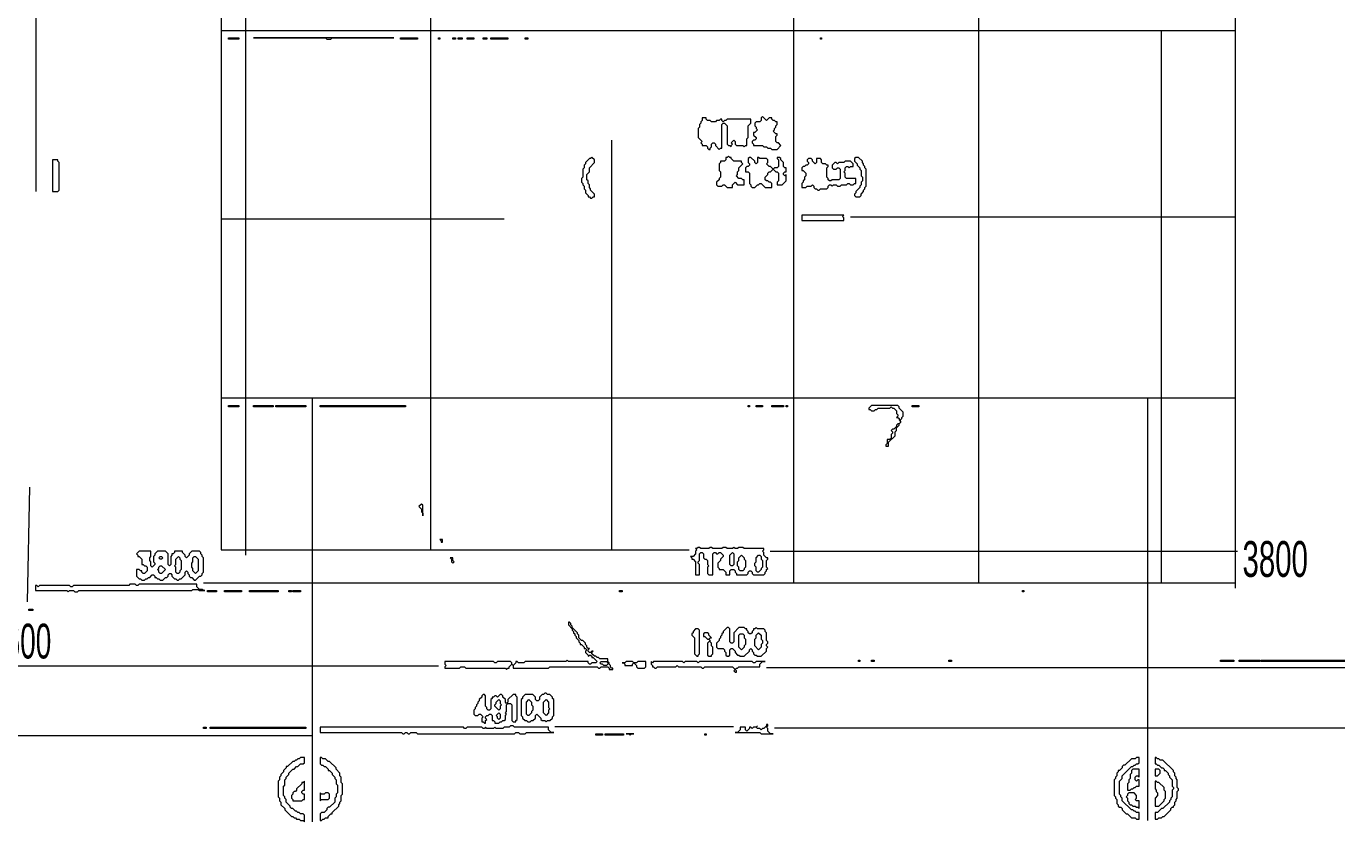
# Model space of a CAD drawing. Header units: millimetres. Extents: x 4 to 412, y 4 to 290.
# Drawn here: x 169.3 to 256.7, y 52.4 to 105.4 of the extents above; entities that cross this region are included whole.
import ezdxf

# ---------------------------------------------------------------- set-up
doc = ezdxf.new("R2010")
doc.units = ezdxf.units.MM
for name, color, linetype, lineweight in [('OCR_TEXT', 6, 'Continuous', 0), ('TRACE_STRAIGHT', 5, 'Continuous', 0), ('TRACE_TEXT_SYMBOL', 6, 'Continuous', 0)]:
    doc.layers.add(name, color=color, linetype=linetype, lineweight=lineweight)
doc.styles.add('wqy-unicode', font='wqy-unicode.lff')

msp = doc.modelspace()

# ---------------------------------------------------------------- linework, layer by layer
at = {"layer": 'TRACE_STRAIGHT', "color": 5}
for p, q in [((169.92, 127.07), (169.92, 94.405)), ((183.902, 127.07), (183.902, 70.146)), ((220.471, 127.137), (220.471, 68.302)), ((232.824, 127.137), (232.824, 68.302)), ((249.934, 127.137), (249.934, 67.958)), ((182.281, 119.046), (182.281, 70.497)), ((196.256, 119.101), (196.256, 70.497)), ((182.281, 105.151), (249.934, 105.151)), ((245.005, 105.151), (245.005, 68.302)), ((208.329, 97.821), (208.329, 70.497)), ((224.278, 92.708), (249.934, 92.708)), ((182.281, 92.581), (201.162, 92.581)), ((182.281, 80.643), (249.934, 80.643)), ((188.348, 80.643), (188.348, 52.369)), ((244.083, 80.643), (244.083, 52.457)), ((169.356, 67.037), (169.521, 74.696)), ((182.281, 70.497), (213.506, 70.497)), ((218.908, 70.423), (250.095, 70.423)), ((181.104, 68.302), (249.934, 68.302)), ((149.752, 62.771), (196.779, 62.771)), ((218.662, 62.658), (295.754, 62.658)), ((204.541, 58.723), (216.473, 58.723)), ((219.209, 58.638), (322.624, 58.638)), ((80.831, 58.114), (188.348, 58.114))]:
    msp.add_line(p, q, dxfattribs=at)
at = {"layer": 'TRACE_TEXT_SYMBOL', "color": 6}
for points in [[(182.768, 104.651), (183.468, 104.651), (183.468, 104.564), (182.768, 104.564)], [(184.432, 104.651), (189.248, 104.651), (189.336, 104.564), (189.598, 104.564), (189.686, 104.651), (193.802, 104.651)], [(194.24, 104.651), (195.378, 104.651), (195.378, 104.564), (194.24, 104.564)], [(196.779, 104.651), (196.867, 104.651), (196.867, 104.564), (196.779, 104.564)], [(197.743, 104.651), (197.918, 104.651), (197.918, 104.564), (197.743, 104.564)], [(198.093, 104.651), (198.356, 104.651), (198.356, 104.564), (198.093, 104.564)], [(198.706, 104.651), (199.144, 104.651), (199.144, 104.564), (198.706, 104.564)], [(199.757, 104.651), (200.02, 104.651), (200.02, 104.564), (199.757, 104.564)], [(200.282, 104.651), (201.421, 104.651), (201.421, 104.564), (200.282, 104.564)], [(202.559, 104.651), (202.735, 104.651), (202.735, 104.564), (202.559, 104.564)], [(222.264, 104.651), (222.351, 104.651), (222.351, 104.564), (222.264, 104.564)], [(218.41, 99.397), (218.323, 99.309), (218.323, 99.134), (218.235, 99.047), (217.972, 99.047), (217.885, 98.959), (217.885, 98.784), (217.972, 98.696), (217.972, 98.609), (218.06, 98.521), (217.885, 98.346), (217.797, 98.346), (217.797, 98.171), (217.972, 97.996), (217.972, 97.908), (217.885, 97.821), (217.797, 97.821), (217.71, 97.733), (217.71, 97.645), (217.797, 97.558), (217.797, 97.47), (218.41, 97.47), (218.498, 97.383), (218.673, 97.383), (218.761, 97.295), (218.936, 97.295), (219.023, 97.207), (219.374, 97.207), (219.636, 97.47), (219.461, 97.645), (219.374, 97.645), (219.286, 97.733), (219.286, 98.083), (219.374, 98.171), (219.374, 98.258), (219.286, 98.258), (219.111, 98.434), (219.199, 98.521), (219.199, 98.609), (219.286, 98.696), (219.286, 98.784), (219.374, 98.871), (219.374, 99.047), (219.286, 99.047), (219.199, 99.134), (219.111, 99.134), (219.023, 99.222), (219.023, 99.309), (218.848, 99.309), (218.673, 99.134)], [(171.033, 96.507), (171.033, 94.405), (171.383, 94.405), (171.471, 94.493), (171.471, 96.332), (171.383, 96.419), (171.383, 96.507)], [(207.026, 96.682), (206.938, 96.594), (206.851, 96.594), (206.588, 96.332), (206.588, 96.244), (206.5, 96.157), (206.5, 95.981), (206.413, 95.894), (206.413, 95.368), (206.325, 95.281), (206.325, 95.018), (206.413, 94.931), (206.413, 94.843), (206.5, 94.755), (206.5, 94.58), (206.588, 94.493), (206.588, 94.318), (206.763, 94.142), (206.763, 94.055), (206.851, 94.055), (206.938, 93.967), (207.026, 93.967), (207.113, 94.055), (207.201, 94.055), (207.201, 94.23), (206.938, 94.493), (206.938, 94.58), (206.851, 94.668), (206.851, 94.843), (206.763, 94.931), (206.763, 95.106), (206.675, 95.193), (206.675, 95.544), (206.851, 95.719), (206.851, 95.981), (207.201, 96.332), (207.201, 96.507)], [(216.133, 96.77), (216.046, 96.682), (215.958, 96.682), (215.958, 96.507), (215.871, 96.419), (215.608, 96.419), (215.608, 96.332), (215.52, 96.244), (215.52, 95.806), (215.608, 95.719), (215.608, 95.368), (215.52, 95.281), (215.52, 95.193), (215.345, 95.018), (215.345, 94.843), (215.433, 94.755), (215.696, 94.755), (215.783, 94.843), (215.871, 94.843), (216.046, 94.668), (216.396, 94.668), (216.396, 94.843), (216.571, 95.018), (216.746, 94.843), (217.184, 94.843), (217.184, 95.193), (217.097, 95.193), (217.009, 95.281), (216.834, 95.281), (216.659, 95.456), (216.746, 95.544), (216.746, 95.719), (216.834, 95.806), (216.834, 95.981), (217.097, 96.244), (217.009, 96.332), (217.009, 96.419), (216.484, 96.419), (216.309, 96.594), (216.309, 96.682), (216.221, 96.682)], [(224.628, 96.682), (224.541, 96.594), (224.541, 96.419), (224.716, 96.244), (224.716, 96.157), (224.891, 95.981), (224.891, 95.894), (224.978, 95.806), (224.978, 95.456), (225.066, 95.368), (225.066, 95.106), (224.978, 95.018), (224.978, 94.843), (224.891, 94.755), (224.891, 94.668), (224.628, 94.405), (224.628, 94.318), (224.541, 94.23), (224.541, 94.142), (224.628, 94.055), (224.891, 94.055), (224.978, 94.142), (224.978, 94.23), (225.154, 94.405), (225.154, 94.493), (225.241, 94.58), (225.241, 94.668), (225.329, 94.755), (225.329, 95.894), (225.241, 95.981), (225.241, 96.069), (225.154, 96.157), (225.154, 96.244), (225.066, 96.332), (225.066, 96.419), (224.803, 96.682)], [(221.038, 92.829), (221.038, 92.478), (223.84, 92.478), (223.84, 92.654), (223.752, 92.741), (223.84, 92.829)], [(182.768, 80.131), (183.468, 80.131), (183.468, 80.043), (182.768, 80.043)], [(184.432, 80.131), (185.745, 80.131), (185.745, 80.043), (184.432, 80.043)], [(185.92, 80.131), (187.934, 80.131), (187.934, 80.043), (185.92, 80.043)], [(188.898, 80.131), (194.59, 80.131), (194.59, 80.043), (188.898, 80.043)], [(217.447, 80.131), (217.535, 80.131), (217.535, 80.043), (217.447, 80.043)], [(217.972, 80.131), (218.41, 80.131), (218.41, 80.043), (217.972, 80.043)], [(219.023, 80.131), (219.812, 80.131), (219.812, 80.043), (219.023, 80.043)], [(219.987, 80.131), (220.074, 80.131), (220.074, 80.043), (219.987, 80.043)], [(225.679, 80.131), (225.504, 79.955), (225.504, 79.868), (225.591, 79.868), (225.679, 79.78), (225.854, 79.78), (225.942, 79.868), (226.029, 79.868), (226.117, 79.955), (226.905, 79.955), (226.993, 80.043), (227.08, 79.955), (227.168, 79.955), (227.343, 79.78), (227.343, 79.605), (227.431, 79.517), (227.431, 79.43), (227.343, 79.342), (227.431, 79.342), (227.518, 79.255), (227.518, 79.167), (227.606, 79.08), (227.606, 78.992), (227.518, 78.904), (227.431, 78.904), (227.343, 78.817), (227.343, 78.729), (227.168, 78.554), (227.08, 78.554), (226.993, 78.467), (227.08, 78.379), (227.08, 78.291), (226.993, 78.204), (226.993, 77.941), (226.905, 77.854), (226.73, 77.854), (226.73, 77.591), (226.642, 77.503), (226.642, 77.416), (226.817, 77.416), (226.817, 77.678), (227.255, 78.116), (227.255, 78.379), (227.343, 78.467), (227.343, 78.642), (227.518, 78.817), (227.518, 78.904), (227.606, 78.992), (227.606, 79.167), (227.693, 79.255), (227.693, 79.342), (227.781, 79.43), (227.781, 79.693), (227.518, 79.955), (227.518, 80.043), (227.431, 80.131)], [(228.394, 80.131), (228.832, 80.131), (228.832, 80.043), (228.394, 80.043)], [(195.641, 73.562), (195.466, 73.387), (195.641, 73.212), (195.641, 73.037), (195.729, 72.949), (195.729, 72.774), (195.729, 73.475)], [(196.867, 71.198), (196.955, 71.11), (196.955, 71.023), (197.042, 71.023), (197.042, 71.198)], [(178.126, 69.972), (178.214, 70.059), (178.301, 70.059), (178.389, 69.972), (178.301, 69.884), (178.214, 69.884)], [(179.44, 70.059), (179.527, 69.972), (179.527, 69.884), (179.615, 69.797), (179.615, 69.184), (179.527, 69.096), (179.527, 69.009), (179.44, 68.921), (179.352, 68.921), (179.265, 69.009), (179.265, 69.359), (179.177, 69.446), (179.265, 69.534), (179.265, 69.884)], [(180.403, 69.972), (180.491, 70.059), (180.578, 70.059), (180.753, 69.884), (180.753, 69.096), (180.578, 68.921), (180.403, 69.096), (180.403, 69.271), (180.316, 69.359), (180.316, 69.622), (180.403, 69.709)], [(197.568, 69.972), (197.655, 69.884), (197.655, 69.709), (197.743, 69.622), (197.83, 69.709), (197.743, 69.797), (197.743, 69.972)], [(216.396, 70.322), (216.484, 70.235), (216.484, 69.534), (216.396, 69.446), (216.309, 69.446), (216.221, 69.534), (216.221, 70.147)], [(217.009, 70.147), (217.184, 69.972), (217.184, 69.884), (217.272, 69.797), (217.272, 69.359), (217.184, 69.271), (217.184, 69.184), (217.097, 69.096), (216.922, 69.096), (216.834, 69.184), (216.834, 69.359), (216.746, 69.446), (216.746, 69.709), (216.834, 69.797), (216.834, 69.972)], [(218.148, 70.147), (218.235, 70.147), (218.323, 70.059), (218.323, 69.884), (218.41, 69.797), (218.41, 69.359), (218.323, 69.271), (218.323, 69.184), (218.148, 69.009), (218.06, 69.009), (217.972, 69.096), (217.972, 69.359), (217.885, 69.446), (217.885, 69.622), (217.972, 69.709), (217.972, 69.972)], [(178.126, 69.359), (178.214, 69.446), (178.301, 69.446), (178.564, 69.184), (178.301, 68.921), (178.214, 68.921), (178.126, 69.009), (178.126, 69.096), (178.039, 69.184), (178.126, 69.271)], [(176.2, 68.22), (176.112, 68.133), (172.434, 68.133), (172.346, 68.045), (172.259, 68.045), (172.171, 68.133), (170.157, 68.133), (170.069, 68.045), (169.982, 68.133), (169.894, 68.133), (169.894, 67.783), (171.996, 67.783), (172.084, 67.695), (172.171, 67.783), (172.434, 67.783), (172.521, 67.695), (172.697, 67.695), (172.784, 67.783), (180.316, 67.783), (180.403, 67.87), (180.753, 67.87), (180.841, 67.783), (181.191, 67.783), (181.104, 67.783), (181.016, 67.87), (180.841, 67.87), (180.666, 68.045), (180.666, 68.22), (176.813, 68.22), (176.725, 68.133), (176.637, 68.133), (176.55, 68.22)], [(181.366, 67.783), (181.979, 67.783), (181.979, 67.695), (181.366, 67.695)], [(182.505, 67.783), (183.643, 67.783), (183.643, 67.695), (182.505, 67.695)], [(184.169, 67.783), (186.095, 67.783), (186.095, 67.695), (184.169, 67.695)], [(186.796, 67.783), (186.971, 67.783), (186.971, 67.695), (186.796, 67.695)], [(187.059, 67.783), (187.584, 67.783), (187.584, 67.695), (187.059, 67.695)], [(208.865, 67.783), (209.04, 67.783), (209.04, 67.695), (208.865, 67.695)], [(235.75, 67.783), (235.838, 67.783), (235.838, 67.695), (235.75, 67.695)], [(169.456, 66.556), (169.719, 66.556), (169.719, 66.469), (169.456, 66.469)], [(213.944, 65.243), (213.769, 65.068), (213.769, 64.98), (213.681, 64.893), (213.681, 64.805), (213.856, 64.63), (213.856, 63.579), (214.032, 63.404), (214.119, 63.404), (214.119, 63.491), (214.207, 63.579), (214.207, 65.155), (214.119, 65.243)], [(214.557, 64.98), (214.47, 64.893), (214.47, 64.717), (214.557, 64.717), (214.732, 64.542), (214.82, 64.542), (214.907, 64.455), (214.732, 64.28), (214.732, 63.491), (214.82, 63.404), (214.995, 63.404), (214.995, 63.491), (215.083, 63.579), (215.083, 64.017), (214.995, 64.104), (214.995, 64.28), (214.907, 64.367), (214.907, 64.455), (214.82, 64.542), (214.907, 64.63), (214.995, 64.63), (214.82, 64.805), (214.82, 64.893), (214.732, 64.98)], [(216.834, 64.805), (216.922, 64.893), (217.097, 64.893), (217.184, 64.805), (217.184, 64.63), (217.272, 64.542), (217.272, 64.192), (217.184, 64.104), (217.184, 64.017), (217.009, 63.842), (216.834, 64.017)], [(218.148, 64.98), (218.323, 64.805), (218.323, 64.542), (218.41, 64.455), (218.41, 64.28), (218.323, 64.192), (218.323, 64.017), (218.148, 63.842), (217.885, 64.104), (217.885, 64.542), (217.972, 64.63), (217.972, 64.805)], [(207.551, 62.966), (207.639, 63.054), (207.989, 63.054), (208.077, 62.966), (208.077, 62.878), (207.989, 62.791), (207.814, 62.791), (207.726, 62.878), (207.639, 62.878)], [(209.303, 63.054), (209.215, 62.966), (209.04, 62.966), (209.127, 62.966), (209.215, 62.878), (209.215, 62.791), (209.74, 62.791), (209.74, 62.878), (209.828, 62.966), (210.003, 62.791), (210.003, 62.703), (210.091, 62.616), (210.529, 62.616), (210.616, 62.703), (210.616, 63.054), (210.091, 63.054), (210.003, 62.966), (209.828, 62.966), (209.74, 63.054)], [(210.967, 63.054), (210.967, 62.878), (211.054, 62.791), (211.054, 62.703), (211.142, 62.703), (211.229, 62.616), (211.317, 62.616), (211.404, 62.703), (212.63, 62.703), (212.718, 62.791), (212.806, 62.703), (214.294, 62.703), (214.382, 62.616), (214.47, 62.616), (214.557, 62.703), (216.396, 62.703), (216.571, 62.528), (216.484, 62.44), (216.571, 62.353), (216.659, 62.353), (216.659, 62.44), (216.571, 62.528), (216.659, 62.616), (216.746, 62.616), (216.834, 62.703), (218.235, 62.703), (218.235, 62.878), (218.41, 63.054), (218.585, 63.054), (217.972, 63.054), (217.885, 62.966), (217.797, 62.966), (217.71, 63.054), (214.207, 63.054), (214.119, 62.966), (214.032, 63.054), (213.243, 63.054), (213.156, 62.966), (213.068, 63.054), (211.142, 63.054), (211.054, 62.966)], [(224.803, 63.141), (224.891, 63.141), (224.891, 63.054), (224.803, 63.054)], [(225.679, 63.141), (225.854, 63.141), (225.854, 63.054), (225.679, 63.054)], [(230.846, 63.141), (231.021, 63.141), (231.021, 63.054), (230.846, 63.054)], [(248.974, 63.141), (249.85, 63.141), (249.85, 63.054), (248.974, 63.054)], [(250.2, 63.141), (251.601, 63.141), (251.601, 63.054), (250.2, 63.054)], [(251.689, 63.141), (281.114, 63.141), (281.114, 63.054), (251.689, 63.054)], [(200.808, 60.514), (200.895, 60.426), (200.895, 60.251), (200.983, 60.164), (200.895, 60.076), (200.895, 59.901), (200.808, 59.813), (200.545, 60.076), (200.545, 60.164), (200.633, 60.251), (200.633, 60.339)], [(203.873, 60.952), (203.785, 60.864), (203.698, 60.864), (203.523, 60.689), (203.523, 60.514), (203.435, 60.426), (203.348, 60.426), (203.26, 60.514), (203.26, 60.689), (203.085, 60.864), (202.559, 60.864), (202.384, 60.689), (202.384, 60.601), (202.297, 60.514), (202.297, 59.463), (202.384, 59.375), (202.384, 59.288), (202.559, 59.113), (202.647, 59.113), (202.735, 59.025), (202.91, 59.025), (202.997, 59.113), (203.085, 59.113), (203.26, 59.288), (203.26, 59.463), (203.348, 59.551), (203.61, 59.288), (203.61, 59.2), (203.698, 59.113), (203.873, 59.113), (203.961, 59.025), (204.048, 59.113), (204.223, 59.113), (204.398, 59.288), (204.398, 59.375), (204.486, 59.463), (204.486, 60.514), (204.398, 60.601), (204.398, 60.689), (204.223, 60.864), (204.048, 60.864), (203.961, 60.952)], [(202.822, 60.514), (202.997, 60.339), (202.997, 60.164), (203.085, 60.076), (203.085, 59.813), (202.997, 59.726), (202.997, 59.638), (202.822, 59.463), (202.735, 59.463), (202.647, 59.551), (202.647, 60.339)], [(203.961, 60.514), (204.136, 60.339), (204.136, 59.988), (204.223, 59.901), (204.136, 59.813), (204.136, 59.638), (203.961, 59.463), (203.785, 59.638), (203.785, 60.339)], [(200.808, 59.638), (200.895, 59.551), (200.895, 59.288), (200.808, 59.2), (200.72, 59.288), (200.72, 59.375), (200.633, 59.463)], [(181.104, 58.675), (181.279, 58.675), (181.279, 58.587), (181.104, 58.587)], [(181.542, 58.675), (187.934, 58.675), (187.934, 58.587), (181.542, 58.587)], [(201.596, 58.762), (201.509, 58.675), (201.158, 58.675), (201.071, 58.587), (200.633, 58.587), (200.545, 58.675), (200.458, 58.587), (200.02, 58.587), (199.932, 58.675), (199.845, 58.587), (199.757, 58.587), (199.669, 58.675), (198.706, 58.675), (198.619, 58.587), (198.531, 58.587), (198.443, 58.675), (188.898, 58.675), (188.898, 58.324), (194.327, 58.324), (194.415, 58.237), (194.503, 58.237), (194.59, 58.324), (194.678, 58.324), (194.765, 58.237), (194.853, 58.237), (194.94, 58.324), (195.291, 58.324), (195.378, 58.237), (201.859, 58.237), (201.946, 58.324), (202.122, 58.324), (202.209, 58.237), (202.559, 58.237), (202.647, 58.324), (204.486, 58.324), (204.311, 58.324), (204.136, 58.5), (204.136, 58.675), (201.859, 58.675), (201.771, 58.762)], [(218.673, 58.85), (218.673, 58.762), (218.498, 58.587), (218.41, 58.587), (218.323, 58.5), (218.235, 58.587), (218.06, 58.587), (217.972, 58.675), (218.06, 58.762), (217.972, 58.675), (217.797, 58.675), (217.71, 58.587), (217.622, 58.675), (217.535, 58.675), (217.535, 58.587), (217.359, 58.412), (217.272, 58.5), (217.272, 58.675), (216.922, 58.675), (216.922, 58.5), (216.746, 58.324), (216.571, 58.324), (218.235, 58.324), (218.323, 58.237), (219.111, 58.237), (218.936, 58.237), (218.761, 58.412), (218.761, 58.587), (218.673, 58.675), (218.761, 58.762), (218.761, 58.85)], [(207.288, 58.237), (207.726, 58.237), (207.726, 58.149), (207.288, 58.149)], [(207.901, 58.237), (209.127, 58.237), (209.127, 58.149), (207.901, 58.149)], [(209.303, 58.237), (209.478, 58.237), (209.565, 58.149), (209.653, 58.237), (209.828, 58.237)], [(214.557, 58.237), (214.645, 58.237), (214.645, 58.149), (214.557, 58.149)], [(187.584, 56.661), (187.497, 56.573), (187.409, 56.573), (187.321, 56.485), (187.234, 56.485), (187.146, 56.398), (187.059, 56.398), (186.708, 56.048), (186.621, 56.048), (186.621, 55.96), (186.446, 55.785), (186.446, 55.697), (186.271, 55.522), (186.271, 55.435), (186.183, 55.347), (186.183, 55.172), (186.095, 55.084), (186.095, 54.033), (186.183, 53.946), (186.183, 53.771), (186.271, 53.683), (186.271, 53.508), (186.533, 53.245), (186.533, 53.158), (186.971, 52.72), (187.059, 52.72), (187.146, 52.632), (187.234, 52.632), (187.321, 52.545), (187.497, 52.545), (187.584, 52.457), (187.759, 52.457), (187.847, 52.369), (187.847, 52.807), (187.759, 52.895), (187.584, 52.895), (187.497, 52.982), (187.409, 52.982), (187.321, 53.07), (187.234, 53.07), (187.059, 53.245), (186.971, 53.245), (186.884, 53.333), (186.884, 53.42), (186.621, 53.683), (186.621, 53.858), (186.533, 53.946), (186.533, 54.033), (186.446, 54.121), (186.446, 54.734), (186.533, 54.822), (186.533, 55.172), (186.621, 55.259), (186.621, 55.347), (186.796, 55.522), (186.796, 55.61), (187.059, 55.872), (187.146, 55.872), (187.321, 56.048), (187.409, 56.048), (187.584, 56.223), (187.759, 56.223), (187.847, 56.31), (187.847, 56.661)], [(188.898, 56.661), (188.898, 56.223), (188.985, 56.135), (189.073, 56.135), (189.161, 56.048), (189.248, 56.048), (189.423, 55.872), (189.423, 55.785), (189.511, 55.785), (189.686, 55.61), (189.686, 55.522), (189.861, 55.347), (189.861, 55.259), (189.949, 55.172), (189.949, 54.909), (190.036, 54.822), (190.036, 54.296), (189.949, 54.209), (189.949, 54.033), (189.861, 53.946), (189.861, 53.683), (189.511, 53.333), (189.423, 53.333), (189.336, 53.245), (189.336, 53.158), (189.161, 52.982), (188.985, 52.982), (188.898, 52.895), (188.898, 52.457), (188.985, 52.457), (189.073, 52.545), (189.161, 52.545), (189.248, 52.632), (189.423, 52.632), (189.423, 52.72), (189.598, 52.895), (189.686, 52.895), (189.686, 52.982), (190.124, 53.42), (190.124, 53.508), (190.211, 53.595), (190.211, 53.683), (190.299, 53.771), (190.299, 54.121), (190.387, 54.209), (190.387, 54.909), (190.299, 54.997), (190.299, 55.347), (190.211, 55.435), (190.211, 55.61), (189.949, 55.872), (189.949, 55.96), (189.511, 56.398), (189.423, 56.398), (189.248, 56.573), (189.073, 56.573), (188.985, 56.661)], [(243.369, 56.661), (243.281, 56.573), (243.019, 56.573), (242.581, 56.135), (242.493, 56.135), (242.406, 56.048), (242.406, 55.96), (242.231, 55.785), (242.143, 55.785), (242.143, 55.697), (242.055, 55.61), (242.055, 55.435), (241.968, 55.347), (241.968, 55.259), (241.88, 55.172), (241.88, 54.121), (241.968, 54.033), (241.968, 53.946), (242.055, 53.858), (242.055, 53.595), (242.143, 53.508), (242.143, 53.42), (242.231, 53.333), (242.318, 53.333), (242.406, 53.245), (242.406, 53.158), (242.668, 52.895), (242.756, 52.895), (243.019, 52.632), (243.281, 52.632), (243.369, 52.545), (243.544, 52.545), (243.544, 52.982), (243.369, 52.982), (243.281, 53.07), (243.194, 53.07), (243.106, 53.158), (243.019, 53.158), (242.406, 53.771), (242.406, 53.946), (242.318, 54.033), (242.318, 54.121), (242.231, 54.209), (242.231, 55.084), (242.406, 55.259), (242.406, 55.435), (243.019, 56.048), (243.106, 56.048), (243.194, 56.135), (243.281, 56.135), (243.369, 56.223), (243.457, 56.223), (243.544, 56.31), (243.544, 56.661)], [(244.595, 56.661), (244.595, 56.223), (244.683, 56.223), (244.77, 56.135), (244.858, 56.135), (245.033, 55.96), (245.121, 55.96), (245.208, 55.872), (245.208, 55.785), (245.296, 55.785), (245.471, 55.61), (245.471, 55.522), (245.558, 55.435), (245.558, 55.347), (245.734, 55.172), (245.734, 54.734), (245.821, 54.646), (245.821, 54.559), (245.734, 54.471), (245.734, 54.033), (245.646, 53.946), (245.646, 53.858), (245.558, 53.771), (245.558, 53.683), (245.121, 53.245), (245.033, 53.245), (244.77, 52.982), (244.595, 52.982), (244.595, 52.545), (244.77, 52.545), (244.858, 52.632), (245.033, 52.632), (245.121, 52.72), (245.208, 52.72), (245.646, 53.158), (245.646, 53.245), (245.734, 53.333), (245.821, 53.333), (245.821, 53.42), (245.909, 53.508), (245.909, 53.683), (245.996, 53.771), (245.996, 53.858), (246.084, 53.946), (246.084, 54.384), (246.171, 54.471), (246.171, 54.559), (246.084, 54.646), (246.084, 55.172), (245.996, 55.259), (245.996, 55.347), (245.909, 55.435), (245.909, 55.61), (245.821, 55.697), (245.821, 55.785), (245.121, 56.485), (244.945, 56.485), (244.858, 56.573), (244.77, 56.573), (244.683, 56.661)], [(243.106, 55.872), (243.019, 55.785), (243.019, 55.61), (242.931, 55.522), (242.931, 55.259), (242.844, 55.172), (242.844, 54.997), (242.756, 54.909), (242.756, 54.471), (242.931, 54.471), (243.019, 54.559), (243.106, 54.559), (243.194, 54.646), (243.281, 54.646), (243.369, 54.734), (243.544, 54.734), (243.544, 55.172), (243.457, 55.172), (243.369, 55.084), (243.281, 55.172), (243.281, 55.347), (243.369, 55.435), (243.457, 55.435), (243.544, 55.347), (243.544, 55.872)], [(244.595, 55.872), (244.595, 55.435), (244.77, 55.435), (244.945, 55.61), (244.945, 55.785), (244.858, 55.872)], [(187.847, 55.084), (187.759, 54.997), (187.672, 54.997), (187.672, 54.909), (187.321, 54.559), (187.321, 54.471), (187.234, 54.384), (187.146, 54.384), (187.059, 54.296), (187.059, 54.209), (186.971, 54.121), (186.971, 53.946), (187.059, 53.858), (187.059, 53.771), (187.672, 53.771), (187.759, 53.858), (187.847, 53.858), (187.847, 54.209), (187.759, 54.209), (187.672, 54.296), (187.672, 54.384), (187.759, 54.471), (187.847, 54.471)], [(188.898, 54.296), (188.898, 53.771), (188.985, 53.858), (189.423, 53.858), (189.511, 53.946), (189.511, 54.209), (189.423, 54.296), (189.248, 54.296), (189.161, 54.209), (188.985, 54.209)], [(242.844, 54.296), (242.756, 54.209), (242.756, 54.121), (242.668, 54.033), (242.756, 53.946), (242.756, 53.771), (242.844, 53.683), (242.844, 53.595), (242.931, 53.508), (243.019, 53.508), (243.106, 53.42), (243.281, 53.42), (243.369, 53.333), (243.457, 53.333), (243.544, 53.245), (243.544, 53.771), (243.369, 53.771), (243.281, 53.858), (243.369, 53.946), (243.369, 54.121), (243.194, 54.296)], [(244.595, 55.084), (244.595, 54.559), (244.683, 54.471), (244.683, 54.384), (244.77, 54.296), (244.77, 54.121), (244.595, 53.946), (244.595, 53.42), (244.858, 53.42), (245.208, 53.771), (245.208, 53.858), (245.296, 53.946), (245.296, 54.384), (245.208, 54.471), (245.208, 54.646), (244.858, 54.997), (244.77, 54.997), (244.683, 55.084)]]:
    msp.add_lwpolyline(points, close=True, dxfattribs=at)
for points in [[(214.382, 99.309), (214.382, 99.134), (214.294, 99.047), (214.294, 98.959), (214.207, 98.871), (214.207, 98.696), (214.119, 98.609), (214.119, 97.996), (214.382, 97.733), (214.294, 97.645), (214.382, 97.558), (214.382, 97.47), (214.645, 97.47), (214.732, 97.383), (214.732, 97.295), (214.82, 97.207), (214.907, 97.207), (214.907, 97.295), (214.995, 97.383), (214.995, 97.558), (215.083, 97.645), (215.17, 97.645), (215.258, 97.558), (215.258, 97.47), (215.52, 97.207), (215.608, 97.295), (215.696, 97.295), (215.696, 98.871), (215.783, 98.959), (215.871, 98.959), (216.046, 98.784), (216.046, 97.558), (216.133, 97.47), (216.221, 97.47), (216.309, 97.383), (216.309, 97.47), (216.396, 97.558), (216.309, 97.645), (216.484, 97.821), (216.571, 97.733), (216.571, 97.558), (216.659, 97.47), (217.097, 97.47), (217.184, 97.383), (217.272, 97.47), (217.359, 97.47), (217.359, 97.908), (217.447, 97.996), (217.447, 98.784), (217.622, 98.959), (217.622, 99.222), (216.046, 99.222), (215.958, 99.134), (215.871, 99.134), (215.783, 99.047), (215.696, 99.134), (215.696, 99.222), (215.608, 99.222), (215.52, 99.134), (215.345, 99.134), (215.258, 99.047), (214.995, 99.047), (214.907, 99.134), (214.732, 99.134)], [(214.732, 99.134), (214.645, 99.222), (214.645, 99.309), (214.382, 99.309)], [(217.535, 96.682), (217.447, 96.594), (217.447, 96.332), (217.535, 96.244), (217.535, 96.157), (217.447, 96.069), (217.359, 96.069), (217.272, 95.981), (217.272, 95.719), (217.447, 95.719), (217.535, 95.631), (217.535, 94.931), (217.622, 94.843), (217.622, 94.755), (217.71, 94.668), (217.885, 94.668), (218.06, 94.843), (218.148, 94.843), (218.235, 94.931), (218.323, 94.931), (218.585, 94.668), (219.023, 94.668), (219.023, 94.931), (218.936, 95.018), (218.848, 95.018), (218.761, 95.106), (218.673, 95.106), (218.585, 95.193), (218.585, 95.368), (218.761, 95.544), (218.761, 95.631), (218.848, 95.719), (218.936, 95.719), (219.111, 95.894), (219.286, 95.719), (219.374, 95.719), (219.461, 95.631), (219.461, 95.106), (219.374, 95.018), (219.374, 94.843), (219.724, 94.843), (219.987, 95.106), (219.987, 95.544), (219.899, 95.456), (219.812, 95.544), (219.812, 95.631), (219.899, 95.719), (219.987, 95.719), (219.987, 95.981), (219.899, 95.981), (219.812, 96.069), (219.812, 96.332), (219.636, 96.507), (219.636, 96.594), (219.549, 96.682), (219.374, 96.682), (219.374, 96.594), (219.461, 96.507), (219.461, 96.069), (219.374, 95.981), (219.199, 95.981), (219.111, 95.894), (218.936, 96.069), (218.848, 96.069)], [(218.848, 96.069), (218.673, 96.244), (218.761, 96.332), (218.761, 96.507), (218.673, 96.594), (218.235, 96.594), (218.148, 96.682), (218.06, 96.682), (218.06, 96.332), (217.972, 96.244), (217.885, 96.332), (217.885, 96.419), (217.622, 96.682), (217.535, 96.682)], [(221.475, 96.594), (221.388, 96.507), (221.388, 96.419), (221.475, 96.332), (221.475, 96.244), (221.388, 96.157), (221.3, 96.157), (221.213, 96.069), (221.125, 96.069), (221.038, 95.981), (221.038, 95.806), (221.125, 95.806), (221.3, 95.631), (221.3, 95.456), (221.213, 95.368), (221.213, 95.193), (221.125, 95.106), (221.125, 95.018), (221.038, 94.931), (221.038, 94.668), (221.3, 94.668), (221.388, 94.755), (221.651, 94.755), (221.738, 94.843), (221.826, 94.755), (221.826, 94.668), (221.913, 94.58), (222.001, 94.58), (222.088, 94.493), (222.176, 94.493), (222.264, 94.58), (222.701, 94.58), (222.789, 94.668), (222.789, 94.755), (222.877, 94.843), (222.964, 94.843), (223.052, 94.755), (223.139, 94.843), (223.315, 94.843), (223.402, 94.755), (223.577, 94.755), (223.665, 94.843), (224.015, 94.843), (224.103, 94.931), (224.19, 94.931), (224.278, 94.843), (224.453, 94.843), (224.541, 94.931), (224.628, 94.931), (224.628, 95.281), (224.015, 95.281), (223.928, 95.368), (223.928, 95.631), (223.84, 95.719), (223.928, 95.806), (223.928, 95.981), (224.015, 96.069), (224.103, 96.069), (224.19, 95.981), (224.278, 96.069), (224.453, 96.069), (224.453, 96.244), (224.278, 96.419), (223.928, 96.419)], [(223.928, 96.419), (223.84, 96.332), (223.49, 96.332), (223.402, 96.244), (223.315, 96.332), (223.227, 96.332), (223.052, 96.157), (223.052, 95.981), (223.139, 95.894), (223.315, 95.894), (223.402, 95.981), (223.49, 95.981), (223.577, 95.894), (223.577, 95.281), (223.49, 95.193), (223.052, 95.193), (222.964, 95.106), (222.877, 95.106), (222.789, 95.193), (222.789, 95.281), (222.701, 95.368), (222.701, 95.981), (222.789, 96.069), (222.789, 96.157), (222.701, 96.157), (222.614, 96.244), (222.439, 96.244), (222.351, 96.332), (222.351, 96.507), (222.264, 96.594), (222.001, 96.594), (222.001, 96.332), (221.913, 96.244), (221.738, 96.419), (221.738, 96.507), (221.651, 96.594), (221.475, 96.594)], [(176.813, 70.41), (176.637, 70.235), (176.725, 70.147), (176.725, 70.059), (176.813, 70.059), (176.988, 69.884), (176.988, 69.534), (177.075, 69.534), (177.163, 69.446), (177.25, 69.446), (177.338, 69.359), (177.338, 69.096), (177.163, 68.921), (177.075, 68.921), (176.988, 69.009), (176.988, 69.096), (176.9, 69.096), (176.813, 69.184), (176.637, 69.184), (176.637, 68.746), (176.813, 68.571), (176.9, 68.571), (176.988, 68.483), (177.163, 68.483), (177.25, 68.571), (177.338, 68.571), (177.426, 68.658), (177.513, 68.658), (177.688, 68.833), (177.776, 68.833), (177.863, 68.746), (177.863, 68.658), (177.951, 68.658), (178.039, 68.571), (178.126, 68.571), (178.214, 68.483), (178.389, 68.483), (178.564, 68.658), (178.652, 68.658), (178.739, 68.746), (178.739, 68.833), (178.827, 68.921), (178.914, 68.921), (179.002, 68.833), (179.002, 68.746), (179.177, 68.571), (179.265, 68.571), (179.352, 68.483), (179.44, 68.483), (179.527, 68.571), (179.615, 68.571), (179.878, 68.833), (179.878, 69.009), (179.965, 69.096), (180.053, 69.009), (180.053, 68.921), (180.14, 68.833), (180.14, 68.746), (180.228, 68.658), (180.316, 68.658), (180.491, 68.483), (180.578, 68.483), (180.841, 68.746), (180.929, 68.746)], [(180.929, 68.746), (181.016, 68.833), (181.016, 68.921), (181.104, 69.009), (181.104, 69.972), (181.016, 70.059), (181.016, 70.147), (180.929, 70.235), (180.929, 70.322), (180.841, 70.41), (180.316, 70.41), (180.14, 70.235), (180.14, 70.147), (179.965, 69.972), (179.878, 70.059), (179.878, 70.147), (179.703, 70.322), (179.703, 70.41), (179.177, 70.41), (179.177, 70.322), (179.089, 70.235), (179.002, 70.235), (179.002, 70.147), (178.914, 70.059), (178.914, 69.534), (178.827, 69.446), (178.739, 69.534), (178.739, 70.235), (178.564, 70.41), (178.039, 70.41), (177.863, 70.235), (177.863, 70.147), (177.776, 70.059), (177.776, 69.709), (177.863, 69.622), (177.863, 69.534), (177.688, 69.359), (177.601, 69.446), (177.601, 69.709), (177.513, 69.797), (177.513, 69.972), (177.601, 70.059), (177.601, 70.41), (176.813, 70.41)], [(214.119, 70.672), (214.032, 70.585), (213.944, 70.585), (214.032, 70.497), (213.944, 70.41), (213.944, 70.235), (213.769, 70.059), (213.594, 70.059), (213.681, 69.972), (213.681, 69.884), (213.769, 69.884), (213.944, 69.709), (213.944, 68.833), (214.207, 68.833), (214.207, 69.534), (214.119, 69.622), (214.119, 69.709), (214.207, 69.797), (214.207, 70.235), (214.294, 70.322), (214.382, 70.322), (214.47, 70.235), (214.47, 69.972), (214.557, 69.884), (214.645, 69.884), (214.732, 69.797), (214.732, 69.534), (214.82, 69.446), (214.732, 69.359), (214.732, 68.921), (214.82, 68.833), (215.083, 68.833), (215.083, 70.235), (215.17, 70.322), (215.258, 70.322), (215.345, 70.235), (215.433, 70.235), (215.52, 70.322), (215.608, 70.322), (215.783, 70.147), (215.783, 70.059), (215.608, 69.884), (215.608, 69.797), (215.433, 69.622), (215.433, 69.359), (215.52, 69.271), (215.52, 69.184), (215.783, 69.184), (215.958, 69.009), (215.958, 68.833), (216.221, 68.833), (216.221, 69.096), (216.309, 69.184), (216.484, 69.184), (216.571, 69.096), (216.571, 69.009), (216.659, 68.921), (216.659, 68.833), (217.359, 68.833), (217.447, 68.921), (217.447, 69.009), (217.535, 69.096), (217.622, 69.096), (217.71, 69.009)], [(217.71, 69.009), (217.71, 68.921), (217.797, 68.833), (218.498, 68.833), (218.585, 68.921), (218.585, 69.009), (218.673, 69.096), (218.673, 69.184), (218.761, 69.271), (218.673, 69.359), (218.673, 69.797), (218.761, 69.884), (218.761, 69.972), (218.673, 69.972), (218.498, 70.147), (218.498, 70.322), (218.41, 70.41), (218.498, 70.497), (218.498, 70.585), (217.184, 70.585), (217.097, 70.672), (216.834, 70.672), (216.746, 70.585), (216.571, 70.585), (216.484, 70.672), (216.396, 70.585), (216.046, 70.585), (215.958, 70.672), (215.783, 70.672), (215.696, 70.585), (215.083, 70.585), (214.995, 70.672), (214.907, 70.672), (214.82, 70.585), (214.294, 70.585), (214.207, 70.672), (214.119, 70.672)], [(205.449, 65.681), (205.449, 65.506), (205.712, 65.243), (205.712, 65.155), (205.8, 65.068), (205.8, 64.98), (205.887, 64.893), (205.887, 64.805), (205.975, 64.717), (205.975, 64.63), (206.15, 64.455), (206.15, 64.367), (206.238, 64.28), (206.238, 64.192), (206.325, 64.192), (206.5, 64.017), (206.5, 63.929), (206.588, 63.929), (206.675, 63.842), (206.588, 63.754), (206.588, 63.667), (206.763, 63.491), (206.763, 63.404), (206.851, 63.491), (206.938, 63.491), (207.026, 63.404), (207.026, 63.316), (207.113, 63.316), (207.376, 63.054), (207.288, 62.966), (207.026, 62.966), (206.938, 62.878), (206.851, 62.878), (206.763, 62.966), (206.763, 63.054), (205.449, 63.054), (205.362, 63.141), (205.274, 63.054), (202.559, 63.054), (202.472, 62.966), (202.122, 62.966), (202.034, 63.054), (201.946, 63.054), (201.946, 62.966), (201.771, 62.791), (201.684, 62.878), (201.684, 62.966), (201.596, 63.054), (200.72, 63.054), (200.633, 62.966), (200.545, 62.966), (200.458, 63.054), (197.217, 63.054), (197.217, 62.878), (197.305, 62.791), (197.217, 62.703), (197.217, 62.616), (198.181, 62.616), (198.268, 62.703), (198.531, 62.703), (198.619, 62.616), (201.246, 62.616), (201.333, 62.528), (201.421, 62.616)], [(201.421, 62.616), (201.509, 62.616), (201.509, 62.703), (201.684, 62.878), (201.771, 62.791), (201.771, 62.616), (204.136, 62.616), (204.223, 62.703), (207.376, 62.703), (207.464, 62.616), (207.551, 62.616), (207.639, 62.703), (208.077, 62.703), (208.164, 62.616), (208.164, 62.528), (208.427, 62.528), (208.427, 62.616), (208.339, 62.616), (208.252, 62.703), (208.252, 62.791), (208.164, 62.878), (208.164, 62.966), (208.077, 63.054), (208.077, 63.229), (207.551, 63.229), (207.464, 63.316), (207.376, 63.316), (207.288, 63.404), (207.201, 63.404), (207.026, 63.579), (207.026, 63.667), (207.113, 63.754), (207.026, 63.754), (206.938, 63.667), (206.851, 63.667), (206.763, 63.754), (206.763, 63.842), (206.851, 63.929), (206.763, 63.929), (206.675, 64.017), (206.675, 64.104), (206.588, 64.192), (206.588, 64.28), (206.413, 64.455), (206.325, 64.455), (206.15, 64.63), (206.15, 64.805), (206.062, 64.893), (206.062, 64.98), (205.712, 65.33), (205.712, 65.418), (205.624, 65.506), (205.624, 65.593), (205.537, 65.681), (205.449, 65.681)], [(216.046, 65.33), (215.783, 65.068), (215.783, 64.98), (215.696, 64.893), (215.696, 64.805), (215.608, 64.717), (215.608, 64.63), (215.52, 64.542), (215.52, 64.455), (215.345, 64.28), (215.345, 64.017), (215.433, 63.929), (215.783, 63.929), (215.871, 63.842), (215.871, 63.754), (215.958, 63.667), (215.958, 63.491), (216.046, 63.404), (216.133, 63.404), (216.221, 63.491), (216.221, 63.842), (216.309, 63.929), (216.396, 63.929), (216.571, 63.754), (216.571, 63.667), (216.746, 63.491), (216.834, 63.491), (216.922, 63.404), (217.184, 63.404), (217.535, 63.754), (217.535, 63.842), (217.622, 63.929), (217.71, 63.842), (217.71, 63.754), (217.797, 63.667), (217.797, 63.579), (217.885, 63.491), (217.972, 63.491), (218.06, 63.404), (218.323, 63.404), (218.673, 63.754), (218.673, 63.929), (218.761, 64.017), (218.673, 64.104), (218.673, 64.192), (218.761, 64.28), (218.761, 64.367), (218.673, 64.455), (218.673, 64.98), (218.585, 65.068), (218.585, 65.155), (218.498, 65.243), (218.06, 65.243), (217.972, 65.33), (217.885, 65.243), (217.797, 65.243), (217.797, 65.155), (217.71, 65.068), (217.71, 64.98), (217.622, 64.893), (217.535, 64.893), (217.447, 64.98), (217.447, 65.068), (217.359, 65.155)], [(217.359, 65.155), (217.359, 65.243), (217.272, 65.243), (217.184, 65.33), (216.834, 65.33), (216.484, 64.98), (216.484, 64.367), (216.396, 64.28), (216.309, 64.28), (216.221, 64.367), (216.221, 65.243), (216.133, 65.33), (216.046, 65.33)], [(199.757, 60.864), (199.669, 60.777), (199.669, 60.689), (199.494, 60.514), (199.494, 60.426), (199.407, 60.339), (199.407, 60.251), (199.319, 60.164), (199.319, 60.076), (199.232, 59.988), (199.232, 59.901), (199.144, 59.813), (199.144, 59.551), (199.232, 59.463), (199.407, 59.463), (199.494, 59.551), (199.582, 59.551), (199.757, 59.375), (199.669, 59.288), (199.669, 59.025), (199.757, 59.025), (199.845, 58.938), (199.932, 58.938), (199.932, 59.113), (200.02, 59.2), (199.932, 59.288), (199.932, 59.375), (200.02, 59.463), (200.107, 59.463), (200.195, 59.551), (200.282, 59.551), (200.37, 59.463), (200.37, 59.113), (200.458, 59.113), (200.545, 59.025), (200.545, 58.938), (200.808, 58.938), (200.895, 59.025), (200.983, 59.025), (201.071, 59.113), (201.158, 59.113), (201.246, 59.2), (201.246, 59.463), (201.333, 59.551), (201.246, 59.638), (201.333, 59.726), (201.333, 60.164), (201.421, 60.251), (201.596, 60.251), (201.684, 60.164), (201.684, 59.113), (201.771, 59.025), (201.946, 59.025), (201.946, 59.113), (202.034, 59.2), (202.034, 60.689), (201.946, 60.777), (201.946, 60.864), (201.771, 60.864), (201.421, 60.514), (201.421, 60.339), (201.333, 60.251), (201.246, 60.339), (201.246, 60.514)], [(201.246, 60.514), (201.071, 60.689), (201.071, 60.777), (200.983, 60.864), (200.895, 60.864), (200.72, 60.689), (200.633, 60.777), (200.545, 60.777), (200.458, 60.689), (200.37, 60.689), (200.37, 60.601), (200.282, 60.514), (200.282, 59.901), (200.195, 59.813), (200.107, 59.813), (200.02, 59.901), (200.02, 59.988), (199.932, 60.076), (199.932, 60.777), (199.845, 60.864), (199.757, 60.864)]]:
    msp.add_lwpolyline(points, dxfattribs=at)

# ---------------------------------------------------------------- texts
at = {"layer": 'OCR_TEXT', "color": 6, "style": 'wqy-unicode'}
for s, height, width, p in [('3800', 2.3908, 0.61379, (250.433, 68.701)), ('7600', 2.3225, 0.600874, (166.797, 63.258))]:
    msp.add_text(s, height=height, dxfattribs=dict(at, width=width)).set_placement(p)

doc.saveas('drawing.dxf')
